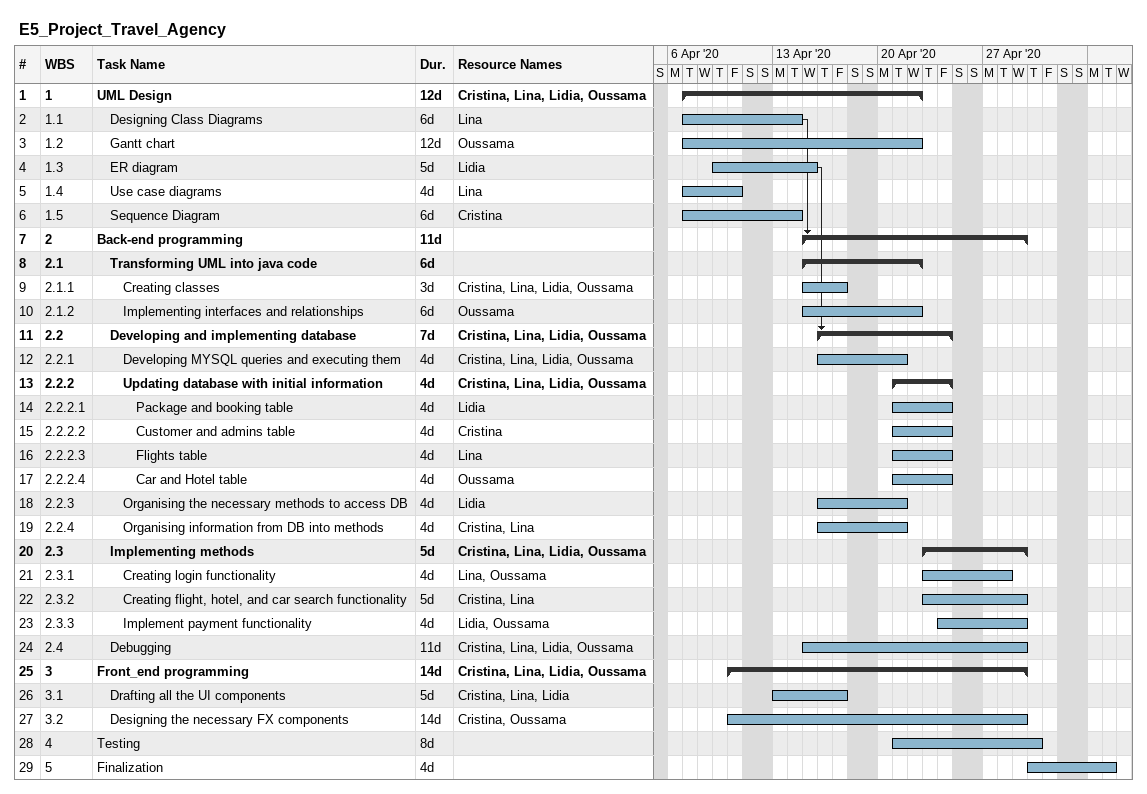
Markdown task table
E5_Project_Travel_Agency

| ID | WBS | Task | Duration | Start | Finish | Predecessors | Resources |
|---|---|---|---|---|---|---|---|
| 1 | 1 | **UML Design** | 12d | 2020-04-07 | 2020-04-22 |  | Cristina, Lina, Lidia, Oussama |
| 2 | 1.1 | Designing Class Diagrams | 6d | 2020-04-07 | 2020-04-14 |  | Lina |
| 3 | 1.2 | Gantt chart | 12d | 2020-04-07 | 2020-04-22 |  | Oussama |
| 4 | 1.3 | ER diagram | 5d | 2020-04-09 | 2020-04-15 |  | Lidia |
| 5 | 1.4 | Use case diagrams | 4d | 2020-04-07 | 2020-04-10 |  | Lina |
| 6 | 1.5 | Sequence Diagram | 6d | 2020-04-07 | 2020-04-14 |  | Cristina |
| 7 | 2 | **Back-end programming** | 11d | 2020-04-15 | 2020-04-29 | 2 |  |
| 8 | 2.1 | **Transforming UML into java code** | 6d | 2020-04-15 | 2020-04-22 |  |  |
| 9 | 2.1.1 | Creating classes | 3d | 2020-04-15 | 2020-04-17 |  | Cristina, Lina, Lidia, Oussama |
| 10 | 2.1.2 | Implementing interfaces and relationships | 6d | 2020-04-15 | 2020-04-22 |  | Oussama |
| 11 | 2.2 | **Developing and implementing database** | 7d | 2020-04-16 | 2020-04-24 | 4 | Cristina, Lina, Lidia, Oussama |
| 12 | 2.2.1 | Developing MYSQL queries and executing them | 4d | 2020-04-16 | 2020-04-21 |  | Cristina, Lina, Lidia, Oussama |
| 13 | 2.2.2 | **Updating database with initial information** | 4d | 2020-04-21 | 2020-04-24 |  | Cristina, Lina, Lidia, Oussama |
| 14 | 2.2.2.1 | Package and booking table | 4d | 2020-04-21 | 2020-04-24 |  | Lidia |
| 15 | 2.2.2.2 | Customer and admins table | 4d | 2020-04-21 | 2020-04-24 |  | Cristina |
| 16 | 2.2.2.3 | Flights table | 4d | 2020-04-21 | 2020-04-24 |  | Lina |
| 17 | 2.2.2.4 | Car and Hotel table | 4d | 2020-04-21 | 2020-04-24 |  | Oussama |
| 18 | 2.2.3 | Organising the necessary methods to access DB | 4d | 2020-04-16 | 2020-04-21 |  | Lidia |
| 19 | 2.2.4 | Organising information from DB into methods | 4d | 2020-04-16 | 2020-04-21 |  | Cristina, Lina |
| 20 | 2.3 | **Implementing methods** | 5d | 2020-04-23 | 2020-04-29 |  | Cristina, Lina, Lidia, Oussama |
| 21 | 2.3.1 | Creating login functionality | 4d | 2020-04-23 | 2020-04-28 |  | Lina, Oussama |
| 22 | 2.3.2 | Creating flight, hotel, and car search functionality | 5d | 2020-04-23 | 2020-04-29 |  | Cristina, Lina |
| 23 | 2.3.3 | Implement payment functionality | 4d | 2020-04-24 | 2020-04-29 |  | Lidia, Oussama |
| 24 | 2.4 | Debugging | 11d | 2020-04-15 | 2020-04-29 |  | Cristina, Lina, Lidia, Oussama |
| 25 | 3 | **Front_end programming** | 14d | 2020-04-10 | 2020-04-29 |  | Cristina, Lina, Lidia, Oussama |
| 26 | 3.1 | Drafting all the UI components | 5d | 2020-04-13 | 2020-04-17 |  | Cristina, Lina, Lidia |
| 27 | 3.2 | Designing the necessary FX components | 14d | 2020-04-10 | 2020-04-29 |  | Cristina, Oussama |
| 28 | 4 | Testing | 8d | 2020-04-21 | 2020-04-30 |  |  |
| 29 | 5 | Finalization | 4d | 2020-04-30 | 2020-05-05 |  |  |
